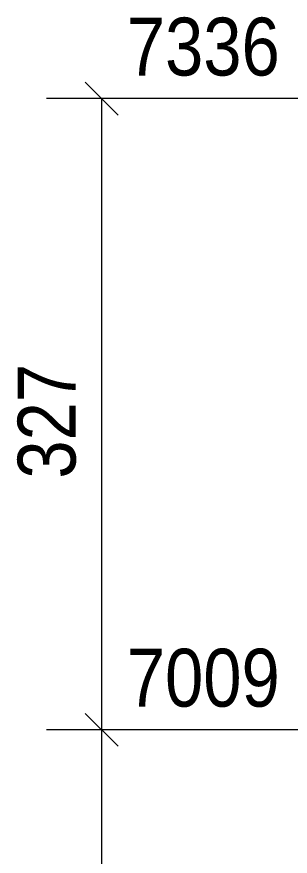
# Model space of a CAD drawing. Header units: millimetres. Extents: x 2 to 579, y 1 to 405.
# Drawn here: x 41.22 to 55.38, y 273.99 to 317.51 of the extents above; entities that cross this region are included whole.
import ezdxf

# ---------------------------------------------------------------- set-up
doc = ezdxf.new("R2010")
doc.units = ezdxf.units.MM
doc.linetypes.add('XKITLINE00', pattern=[0])
doc.layers.add('Dimensions', color=7, linetype='Continuous', lineweight=0)
doc.styles.add('ARIAL', font='ARIAL.TTF')

# ---------------------------------------------------------------- blocks, each defined once
blk = doc.blocks.new('*A85')
at = {"layer": 'Dimensions', "color": 7, "linetype": 'XKITLINE00', "lineweight": 0}
for p, q in [((44.766, 281.395), (46.463, 279.698)), ((65.215, 280.547), (42.765, 280.547)), ((45.615, 123.974), (45.615, 280.547))]:
    blk.add_line(p, q, dxfattribs=at)
at = {"layer": 'Dimensions', "color": 3}
blk.add_point((45.615, 280.547), dxfattribs=at)
at = {"layer": 'Dimensions', "color": 3, "style": 'ARIAL', "width": 0.85}
blk.add_text('7009', height=3, dxfattribs=at).set_placement((46.915, 281.747))
blk = doc.blocks.new('*A86')
at = {"layer": 'Dimensions', "color": 7, "linetype": 'XKITLINE00', "lineweight": 0}
for p, q in [((44.766, 314.11), (46.463, 312.413)), ((70.615, 313.262), (42.765, 313.262)), ((45.615, 280.547), (45.615, 313.262)), ((44.766, 281.395), (46.463, 279.698)), ((65.215, 280.547), (42.765, 280.547))]:
    blk.add_line(p, q, dxfattribs=at)
at = {"layer": 'Dimensions', "color": 3}
for p in [(45.615, 313.262), (45.615, 280.547)]:
    blk.add_point(p, dxfattribs=at)
at = {"layer": 'Dimensions', "color": 3, "style": 'ARIAL', "width": 0.85}
blk.add_text('7336', height=3, dxfattribs=at).set_placement((46.915, 314.462))
blk.add_text('327', height=3, rotation=90.0002, dxfattribs=at).set_placement((44.265, 293.566))

msp = doc.modelspace()

# ---------------------------------------------------------------- block references
at = {"lineweight": 0}
for name in ['*A86', '*A85']:
    msp.add_blockref(name, (0, 0), dxfattribs=at)

doc.saveas('drawing.dxf')
